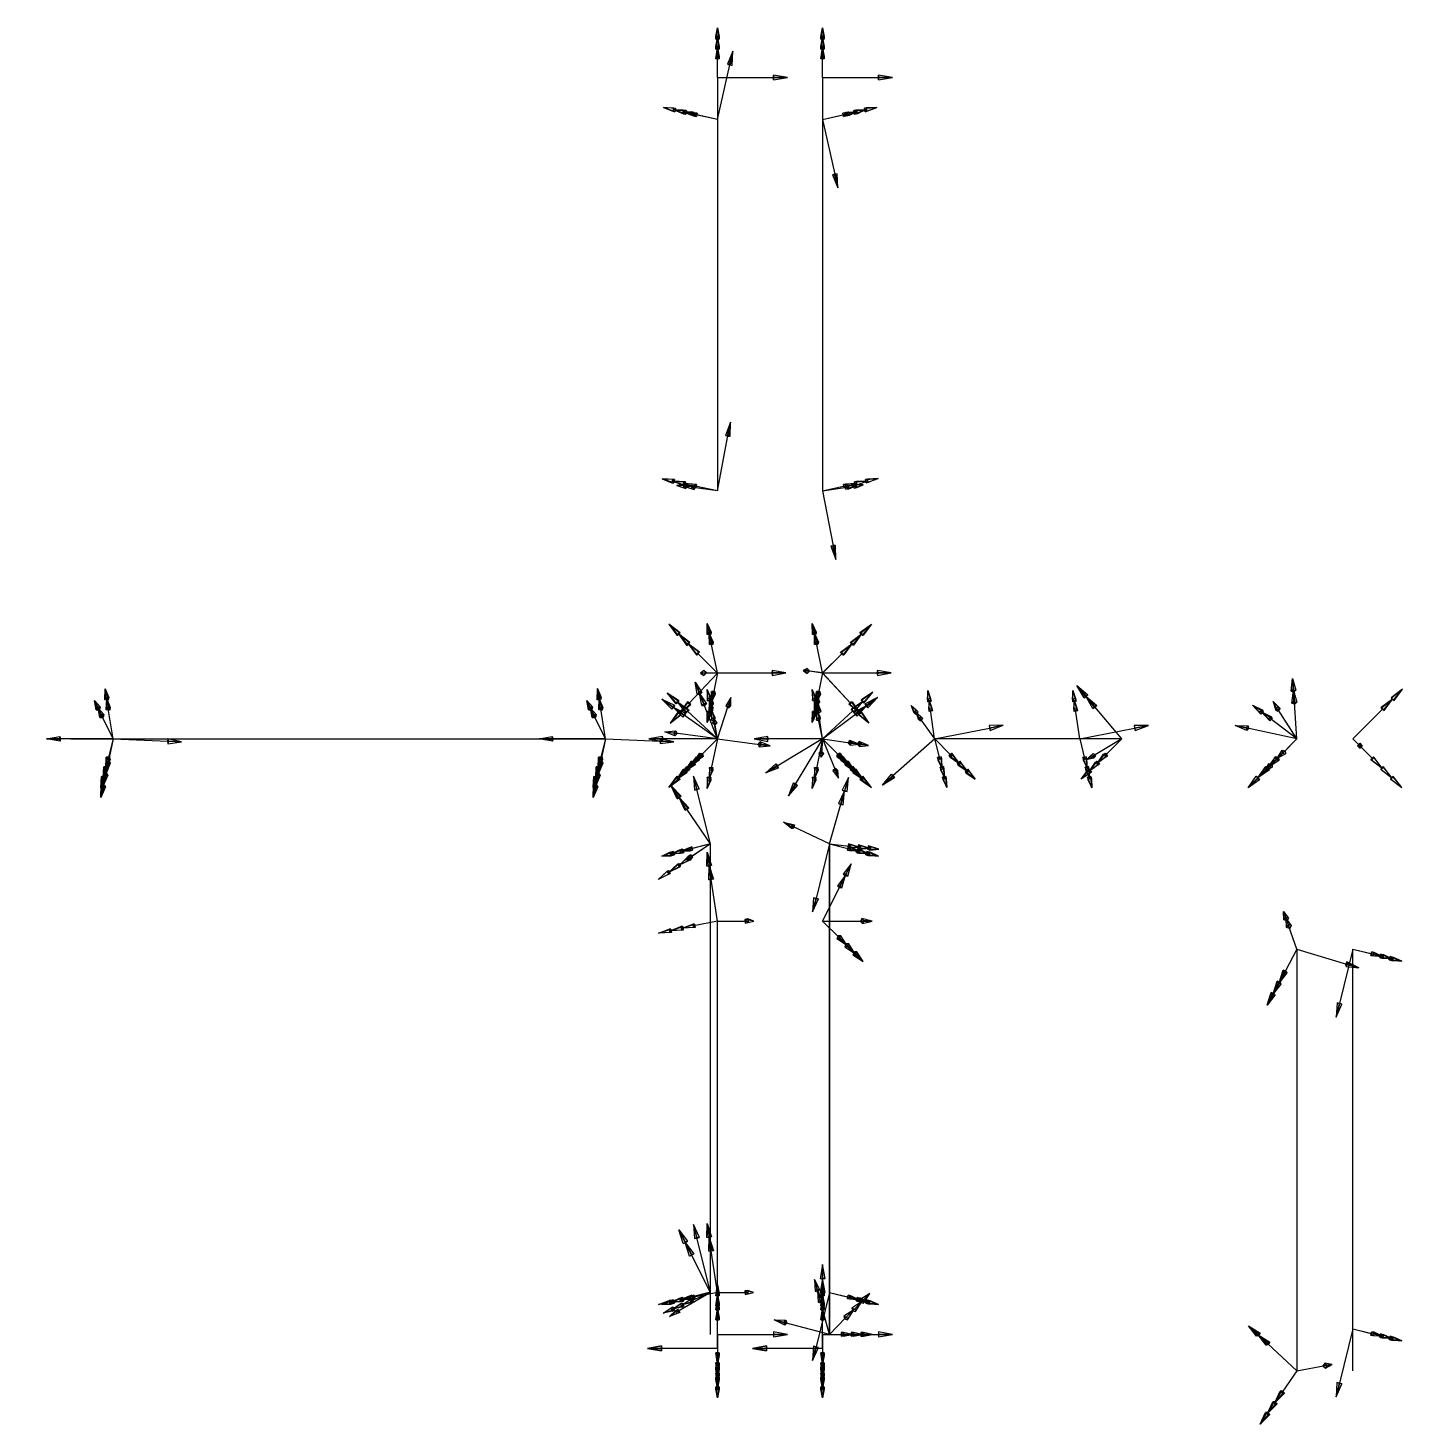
# Model space of a CAD drawing. Header units: millimetres. Extents: x -2301 to 13, y -102 to 102.
# Drawn here: x -2301.1 to -2103.7, y -102.5 to 96.8 of the extents above; entities outside this region: 5.
import ezdxf

# ---------------------------------------------------------------- set-up
doc = ezdxf.new("R2010")
doc.units = ezdxf.units.MM
for name, color, linetype in [('AutoDetect_14_11', 1, 'Continuous'), ('AutoDetect_14_12', 1, 'Continuous'), ('AutoDetect_15_13', 1, 'Continuous'), ('AutoDetect_16_20', 1, 'Continuous'), ('AutoDetect_22_19', 1, 'Continuous'), ('AutoDetect_23_18', 1, 'Continuous'), ('AutoDetect_24_8', 1, 'Continuous'), ('AutoDetect_25_9', 1, 'Continuous'), ('AutoDetect_26_14', 1, 'Continuous'), ('AutoDetect_27_15', 1, 'Continuous'), ('AutoDetect_29_10', 1, 'Continuous'), ('AutoDetect_31_16', 1, 'Continuous'), ('AutoDetect_32_21', 1, 'Continuous'), ('AutoDetect_33_22', 1, 'Continuous'), ('AutoDetect_34_17', 1, 'Continuous'), ('AutoDetect_6_6', 1, 'Continuous'), ('AutoDetect_7_7', 1, 'Continuous'), ('AutoDetect_8_23', 1, 'Continuous'), ('AutoDetect_9_24', 1, 'Continuous'), ('Verbandslasche_RS_ID_GUID_47449BF1_002B_4caf_80A3_6CA9BAB370B9', 1, 'Continuous')]:
    doc.layers.add(name, color=color, linetype=linetype)
doc.styles.get("Standard").update_dxf_attribs({"font": 'arial.ttf'})

# ---------------------------------------------------------------- blocks, each defined once
blk = doc.blocks.new('Kontrollpunkt')
at = {"color": 0}
for q in [(0, 6), (8, 0), (0, 0, 4)]:
    blk.add_line((0, 0), q, dxfattribs=at)
for points in [[(0.25, 8, -0.25), (-0.25, 8, -0.25), (-0.25, 8, 0.25), (0, 10, 0), (-0.25, 8, -0.25), (0.25, 8, 0.25), (0, 10, 0), (0.25, 8, -0.25), (0.25, 8, 0.25), (-0.25, 8, 0.25)], [(0.25, 6, -0.25), (-0.25, 6, -0.25), (-0.25, 6, 0.25), (0, 8, 0), (-0.25, 6, -0.25), (0.25, 6, 0.25), (0, 8, 0), (0.25, 6, -0.25), (0.25, 6, 0.25), (-0.25, 6, 0.25)], [(0.25, 0.25, 4), (-0.25, 0.25, 4), (-0.25, -0.25, 4), (0, 0, 6), (-0.25, 0.25, 4), (0.25, -0.25, 4), (0, 0, 6), (0.25, 0.25, 4), (0.25, -0.25, 4), (-0.25, -0.25, 4)], [(0.25, 0.25, 6), (-0.25, 0.25, 6), (-0.25, -0.25, 6), (0, 0, 8), (-0.25, 0.25, 6), (0.25, -0.25, 6), (0, 0, 8), (0.25, 0.25, 6), (0.25, -0.25, 6), (-0.25, -0.25, 6)], [(0.25, 0.25, 8), (-0.25, 0.25, 8), (-0.25, -0.25, 8), (0, 0, 10), (-0.25, 0.25, 8), (0.25, -0.25, 8), (0, 0, 10), (0.25, 0.25, 8), (0.25, -0.25, 8), (-0.25, -0.25, 8)], [(8, 0.25, -0.25), (8, 0.25, 0.25), (8, -0.25, 0.25), (10, 0, 0), (8, 0.25, 0.25), (8, -0.25, -0.25), (10, 0, 0), (8, 0.25, -0.25), (8, -0.25, -0.25), (8, -0.25, 0.25)]]:
    blk.add_polyline3d(points, dxfattribs=at)

msp = doc.modelspace()

# ---------------------------------------------------------------- linework, layer by layer
at = {"layer": 'AutoDetect_14_11', "color": 1}
msp.add_line((-2187.71, -4.7, -313.32), (-2187.71, -4.7, -342), dxfattribs=at)
at = {"layer": 'AutoDetect_14_12', "color": 1}
msp.add_line((-2187.71, -4.7, -350), (-2187.71, -4.7, -408.4), dxfattribs=at)
at = {"layer": 'AutoDetect_15_13', "color": 1}
msp.add_line((-2202.71, -4.7, -316.49), (-2202.71, -4.7, -342), dxfattribs=at)
at = {"layer": 'AutoDetect_16_20', "color": 1}
msp.add_line((-2202.71, -89.7, -434.4), (-2202.71, -30.7, -434.4), dxfattribs=at)
at = {"layer": 'AutoDetect_22_19', "color": 1}
msp.add_line((-2120, -34.7, -435.4), (-2120, -94.9, -435.4), dxfattribs=at)
at = {"layer": 'AutoDetect_23_18', "color": 1}
msp.add_line((-2112, -94.9, -435.4), (-2112, -34.7, -435.4), dxfattribs=at)
at = {"layer": 'AutoDetect_24_8', "color": 1}
msp.add_line((-2112, -4.7, -375.4), (-2112, -4.7, -405.4), dxfattribs=at)
at = {"layer": 'AutoDetect_25_9', "color": 1}
msp.add_line((-2120, -4.7, -375.4), (-2120, -4.7, -405.4), dxfattribs=at)
at = {"layer": 'AutoDetect_26_14', "color": 1}
msp.add_line((-2295, -4.7, -342), (-2218.71, -4.7, -342), dxfattribs=at)
at = {"layer": 'AutoDetect_27_15', "color": 1}
msp.add_line((-2295, -4.7, -350), (-2218.71, -4.7, -350), dxfattribs=at)
at = {"layer": 'AutoDetect_29_10', "color": 1}
msp.add_line((-2145, -4.7, -342), (-2171.71, -4.7, -342), dxfattribs=at)
at = {"layer": 'AutoDetect_31_16', "color": 1}
msp.add_line((-2186.71, -19.7, -350), (-2186.71, -89.7, -350), dxfattribs=at)
at = {"layer": 'AutoDetect_32_21', "color": 1}
msp.add_line((-2186.71, -89.7, -342), (-2186.71, -19.7, -342), dxfattribs=at)
at = {"layer": 'AutoDetect_33_22', "color": 1}
msp.add_line((-2203.71, -89.7, -342), (-2203.71, -19.7, -342), dxfattribs=at)
at = {"layer": 'AutoDetect_34_17', "color": 1}
msp.add_line((-2203.71, -89.7, -350), (-2203.71, -19.7, -350), dxfattribs=at)
at = {"layer": 'AutoDetect_6_6', "color": 1}
msp.add_line((-2187.71, 4.7, -313.32), (-2187.71, 4.7, -408.4), dxfattribs=at)
at = {"layer": 'AutoDetect_7_7', "color": 1}
msp.add_line((-2202.71, 4.7, -316.49), (-2202.71, 4.7, -408.4), dxfattribs=at)
at = {"layer": 'AutoDetect_8_23', "color": 1}
msp.add_line((-2187.71, 89.7, -434.4), (-2187.71, 30.7, -434.4), dxfattribs=at)
at = {"layer": 'AutoDetect_9_24', "color": 1}
msp.add_line((-2202.71, 89.7, -434.4), (-2202.71, 30.7, -434.4), dxfattribs=at)

# ---------------------------------------------------------------- block references
at = {"layer": 'AutoDetect_14_11', "color": 2, "extrusion": (0.696364, -0.696364, 0.173648), "rotation": 258.5937009451134}
msp.add_blockref('Kontrollpunkt', (-1550.27, -46.42, -1575.62), dxfattribs=at)
at = {"layer": 'AutoDetect_14_11', "color": 2, "extrusion": (0.578134, -0.578134, 0.575779), "rotation": 256.3414166036596}
msp.add_blockref('Kontrollpunkt', (-1550.27, 609.16, -1458.99), dxfattribs=at)
at = {"layer": 'AutoDetect_14_12', "color": 2, "extrusion": (0.578134, -0.578134, -0.575779), "rotation": 203.422782728641}
msp.add_blockref('Kontrollpunkt', (-1550.27, -1174.95, -1060.55), dxfattribs=at)
at = {"layer": 'AutoDetect_14_12', "color": 2, "extrusion": (0.578134, -0.578134, 0.575779), "rotation": 203.422782728641}
msp.add_blockref('Kontrollpunkt', (-1550.27, 554.87, -1497.22), dxfattribs=at)
at = {"layer": 'AutoDetect_15_13', "color": 2, "extrusion": (-0.578134, -0.578134, 0.575779), "rotation": 106.264067988482}
msp.add_blockref('Kontrollpunkt', (-1554.23, -1178.34, 1079.26), dxfattribs=at)
at = {"layer": 'AutoDetect_15_13', "color": 2, "extrusion": (-0.696364, -0.696364, 0.173648), "rotation": 103.6152820514084}
msp.add_blockref('Kontrollpunkt', (-1554.23, -588.64, 1481.16), dxfattribs=at)
at = {"layer": 'AutoDetect_16_20', "color": 1, "extrusion": (-0.84293, -0.173648, 0.509231), "rotation": 84.01132980041912}
msp.add_blockref('Kontrollpunkt', (-414.37, -1475.63, 1640.85), dxfattribs=at)
at = {"layer": 'AutoDetect_16_20', "color": 1, "extrusion": (-0.843156, -0.173648, 0.508856), "rotation": 84.01729983575306}
msp.add_blockref('Kontrollpunkt', (-362.34, -1480.37, 1650.72), dxfattribs=at)
at = {"layer": 'AutoDetect_22_19', "color": 1, "extrusion": (-0.424607, -0.799762, 0.42437), "rotation": 24.89243559304043}
msp.add_blockref('Kontrollpunkt', (-1856.19, -829.13, 743.15), dxfattribs=at)
at = {"layer": 'AutoDetect_22_19', "color": 1, "extrusion": (-0.522329, -0.759982, 0.386781), "rotation": 68.76313897252538}
msp.add_blockref('Kontrollpunkt', (-1693.39, -896.21, 1011.05), dxfattribs=at)
at = {"layer": 'AutoDetect_23_18', "color": 1, "extrusion": (0.696364, -0.173648, 0.696364), "rotation": 180}
for p in [(-544.68, 1108.69, -1767.89), (-597.27, 1099.56, -1758.48)]:
    msp.add_blockref('Kontrollpunkt', p, dxfattribs=at)
at = {"layer": 'AutoDetect_24_8', "color": 2, "extrusion": (0.696364, -0.696364, 0.173648), "rotation": 270}
for p in [(-1496.73, -116.85, -1533.68), (-1496.73, -140.49, -1537.85)]:
    msp.add_blockref('Kontrollpunkt', p, dxfattribs=at)
at = {"layer": 'AutoDetect_25_9', "color": 2, "extrusion": (-0.696364, -0.696364, 0.173648), "rotation": 128.0526198966068}
msp.add_blockref('Kontrollpunkt', (-1495.74, -660.13, 1409.17), dxfattribs=at)
at = {"layer": 'AutoDetect_25_9', "color": 2, "extrusion": (-0.469939, -0.469939, -0.747205), "rotation": 139.234369364962}
msp.add_blockref('Kontrollpunkt', (-1495.74, 873.1, 1278.98), dxfattribs=at)
at = {"layer": 'AutoDetect_26_14', "color": 1, "extrusion": (-0.173648, -0.696364, 0.696364), "rotation": 16.36913053553958}
for p in [(-2219.85, -634.3, 162.6), (-2151.65, -622.45, 150.39)]:
    msp.add_blockref('Kontrollpunkt', p, dxfattribs=at)
at = {"layer": 'AutoDetect_27_15', "color": 1, "extrusion": (-0.173648, -0.83782, -0.517594), "rotation": 158.177189918189}
msp.add_blockref('Kontrollpunkt', (-2240.41, -56.64, 582.58), dxfattribs=at)
at = {"layer": 'AutoDetect_27_15', "color": 1, "extrusion": (-0.173648, -0.837824, -0.517588), "rotation": 158.1770461094321}
msp.add_blockref('Kontrollpunkt', (-2171.58, -64.03, 570.37), dxfattribs=at)
at = {"layer": 'AutoDetect_29_10', "color": 2, "extrusion": (0.173648, -0.696364, 0.696364), "rotation": 355.9262432859245}
for p in [(-2108.32, 117.28, -612), (-2088.23, 113.79, -608.4)]:
    msp.add_blockref('Kontrollpunkt', p, dxfattribs=at)
at = {"layer": 'AutoDetect_31_16', "color": 2, "extrusion": (0.705265, -0.072122, -0.705265), "rotation": 284.0793743334995}
msp.add_blockref('Kontrollpunkt', (-242.06, -1780.93, -1293.95), dxfattribs=at)
at = {"layer": 'AutoDetect_31_16', "color": 2, "extrusion": (0.572986, 0.585981, -0.572986), "rotation": 315.3287981031761}
msp.add_blockref('Kontrollpunkt', (1500.76, -1199.58, -1104.97), dxfattribs=at)
at = {"layer": 'AutoDetect_32_21', "color": 1, "extrusion": (0.696364, -0.173648, 0.696364), "rotation": 180}
for p in [(-548.2, 1228.73, -1757.48), (-610.3, 1217.95, -1746.37)]:
    msp.add_blockref('Kontrollpunkt', p, dxfattribs=at)
at = {"layer": 'AutoDetect_33_22', "color": 1, "extrusion": (-0.696364, -0.173648, 0.696364), "rotation": 180}
for p in [(-514.08, -1737.76, 1299.85), (-451.99, -1748.54, 1310.96)]:
    msp.add_blockref('Kontrollpunkt', p, dxfattribs=at)
at = {"layer": 'AutoDetect_34_17', "color": 1, "extrusion": (-0.747593, -0.507547, -0.428369), "rotation": 90.47305935397306}
msp.add_blockref('Kontrollpunkt', (-1221.51, 469.49, 1807.41), dxfattribs=at)
at = {"layer": 'AutoDetect_34_17', "color": 1, "extrusion": (-0.675183, -0.297077, -0.675183), "rotation": 85.49904050398388}
msp.add_blockref('Kontrollpunkt', (-810.9, 1126.49, 1749.09), dxfattribs=at)
at = {"layer": 'AutoDetect_6_6', "color": 1, "extrusion": (0.696364, 0.696364, 0.173648), "rotation": 77.24859307823726}
for p in [(1550.27, -46.42, -1575.62), (1550.27, -134.15, -1591.09)]:
    msp.add_blockref('Kontrollpunkt', p, dxfattribs=at)
at = {"layer": 'AutoDetect_7_7', "color": 1, "extrusion": (-0.696364, 0.696364, 0.173648), "rotation": 279.8510761165839}
for p in [(1554.23, -588.64, 1481.16), (1554.23, -673.24, 1466.24)]:
    msp.add_blockref('Kontrollpunkt', p, dxfattribs=at)
at = {"layer": 'AutoDetect_8_23', "color": 1, "extrusion": (0.772715, 0.173648, 0.610539), "rotation": 180}
msp.add_blockref('Kontrollpunkt', (561.33, 947.94, -1941.16), dxfattribs=at)
at = {"layer": 'AutoDetect_8_23', "color": 1, "extrusion": (0.791529, 0.173648, 0.585943), "rotation": 177.5361691963539}
msp.add_blockref('Kontrollpunkt', (498.79, 896.22, -1980.84), dxfattribs=at)
at = {"layer": 'AutoDetect_9_24', "color": 1, "extrusion": (-0.772715, 0.173648, 0.61054), "rotation": 180}
msp.add_blockref('Kontrollpunkt', (401.3, -1667.36, 1451.38), dxfattribs=at)
at = {"layer": 'AutoDetect_9_24', "color": 1, "extrusion": (-0.791529, 0.173648, 0.585942), "rotation": 182.76501876902}
msp.add_blockref('Kontrollpunkt', (442.03, -1616.55, 1494.31), dxfattribs=at)
at = {"layer": 'Verbandslasche_RS_ID_GUID_47449BF1_002B_4caf_80A3_6CA9BAB370B9', "color": 2, "extrusion": (0.19818, 0.707107, 0.678767), "rotation": 22.43618119024076}
msp.add_blockref('Kontrollpunkt', (661.43, 50.35, -71.55), dxfattribs=at)
at = {"layer": 'Verbandslasche_RS_ID_GUID_47449BF1_002B_4caf_80A3_6CA9BAB370B9', "color": 2, "extrusion": (0, 0.707107, 0.707107), "rotation": 180}
for p in [(2202.71, -370.59, -243.74), (2187.71, -370.59, -243.74)]:
    msp.add_blockref('Kontrollpunkt', p, dxfattribs=at)
at = {"layer": 'Verbandslasche_RS_ID_GUID_47449BF1_002B_4caf_80A3_6CA9BAB370B9', "color": 2, "extrusion": (0.98406, 0.110965, -0.138967), "rotation": 90.89776427985827}
msp.add_blockref('Kontrollpunkt', (166.06, -104.32, -616.32), dxfattribs=at)
at = {"layer": 'Verbandslasche_RS_ID_GUID_47449BF1_002B_4caf_80A3_6CA9BAB370B9', "color": 2, "extrusion": (-0.146255, -0.707107, 0.691816), "rotation": 16.64537557984931}
for p in [(-2158.01, -534, 99.88), (-2143.32, -529.61, 99.88)]:
    msp.add_blockref('Kontrollpunkt', p, dxfattribs=at)
at = {"layer": 'Verbandslasche_RS_ID_GUID_47449BF1_002B_4caf_80A3_6CA9BAB370B9', "color": 2, "extrusion": (-0.57735, -0.57735, -0.57735)}
for p, rotation in [((-1554.23, 615.4, 1476.52), 126.95844358274), ((-1513.42, 591.84, 1443.2), 98.42587118421763)]:
    msp.add_blockref('Kontrollpunkt', p, dxfattribs=dict(at, rotation=rotation))
at = {"layer": 'Verbandslasche_RS_ID_GUID_47449BF1_002B_4caf_80A3_6CA9BAB370B9', "color": 2, "extrusion": (-0.146255, 0.707107, 0.691816), "rotation": 343.3546244201506}
for p in [(2158.01, -534, 99.88), (2143.32, -529.61, 99.88)]:
    msp.add_blockref('Kontrollpunkt', p, dxfattribs=at)
at = {"layer": 'Verbandslasche_RS_ID_GUID_47449BF1_002B_4caf_80A3_6CA9BAB370B9', "color": 2, "extrusion": (-0.57735, -0.57735, 0.57735), "rotation": 53.04155641725995}
msp.add_blockref('Kontrollpunkt', (-1554.23, -1234.63, 1038.66), dxfattribs=at)
at = {"layer": 'Verbandslasche_RS_ID_GUID_47449BF1_002B_4caf_80A3_6CA9BAB370B9', "color": 2, "extrusion": (0.57735, -0.57735, -0.57735), "rotation": 185.8278300434735}
msp.add_blockref('Kontrollpunkt', (-1538.95, -1170.45, -1049.05), dxfattribs=at)
at = {"layer": 'Verbandslasche_RS_ID_GUID_47449BF1_002B_4caf_80A3_6CA9BAB370B9', "color": 2, "extrusion": (0.57735, -0.57735, 0.57735), "rotation": 299.9999999999999}
msp.add_blockref('Kontrollpunkt', (-1568.65, 525.91, -1496.15), dxfattribs=at)
at = {"layer": 'Verbandslasche_RS_ID_GUID_47449BF1_002B_4caf_80A3_6CA9BAB370B9', "color": 2, "extrusion": (0.707107, 0, 0.707107), "rotation": 270}
msp.add_blockref('Kontrollpunkt', (-89.7, 1239.78, -1854.11), dxfattribs=at)
at = {"layer": 'Verbandslasche_RS_ID_GUID_47449BF1_002B_4caf_80A3_6CA9BAB370B9', "color": 2, "extrusion": (0, -0.707107, 0.707107)}
for p in [(-2202.71, -370.59, -243.74), (-2187.71, -370.59, -243.74)]:
    msp.add_blockref('Kontrollpunkt', p, dxfattribs=at)
at = {"layer": 'Verbandslasche_RS_ID_GUID_47449BF1_002B_4caf_80A3_6CA9BAB370B9', "color": 2, "extrusion": (0, -0.707107, -0.707107), "rotation": 180}
for p in [(-2202.71, -182.65, 312.33), (-2187.71, -182.65, 312.33)]:
    msp.add_blockref('Kontrollpunkt', p, dxfattribs=at)
at = {"layer": 'Verbandslasche_RS_ID_GUID_47449BF1_002B_4caf_80A3_6CA9BAB370B9', "color": 2, "extrusion": (0.98406, -0.110965, -0.138967), "rotation": 269.1022357201418}
msp.add_blockref('Kontrollpunkt', (-166.06, -104.32, -616.32), dxfattribs=at)
at = {"layer": 'Verbandslasche_RS_ID_GUID_47449BF1_002B_4caf_80A3_6CA9BAB370B9', "color": 2, "extrusion": (0.19818, -0.707107, 0.678767), "rotation": 337.5638188097657}
msp.add_blockref('Kontrollpunkt', (-661.43, 50.35, -71.55), dxfattribs=at)
at = {"layer": 'Verbandslasche_RS_ID_GUID_47449BF1_002B_4caf_80A3_6CA9BAB370B9', "color": 2, "extrusion": (0, -0.707107, 0.707107), "rotation": 180}
for p in [(-2202.71, -306.67, -176.99), (-2187.71, -306.67, -176.99)]:
    msp.add_blockref('Kontrollpunkt', p, dxfattribs=at)

# ---------------------------------------------------------------- texts
at = {"layer": 'Verbandslasche_RS_ID_GUID_47449BF1_002B_4caf_80A3_6CA9BAB370B9', "color": 5}
msp.add_text('BP2', height=5, dxfattribs=at).set_placement((-175, 0))

doc.saveas('drawing.dxf')
